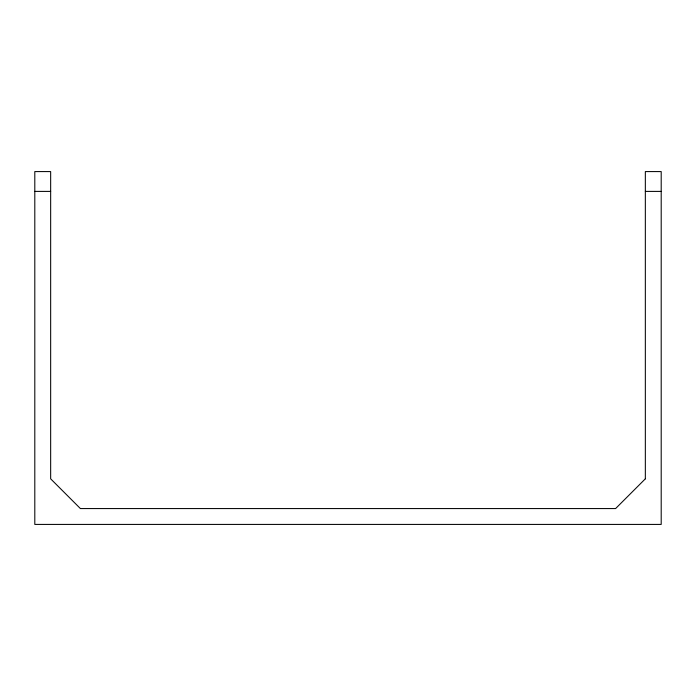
<?xml version="1.0" encoding="UTF-8"?>
<svg xmlns="http://www.w3.org/2000/svg" width="696" height="696" viewBox="0 0 696 696"><rect width="100%" height="100%" fill="white"/><g stroke="black" fill="none" stroke-linecap="round" stroke-linejoin="round"><path stroke-width="1.04" d="M34.8 191.4L50.66 191.4M645.34 191.4L661.2 191.4M645.34 478.831L615.603 508.567L80.397 508.567L50.66 478.831L50.66 171.581L34.8 171.581L34.8 524.419L661.2 524.419L661.2 171.581L645.34 171.581L645.34 478.831"/></g></svg>
